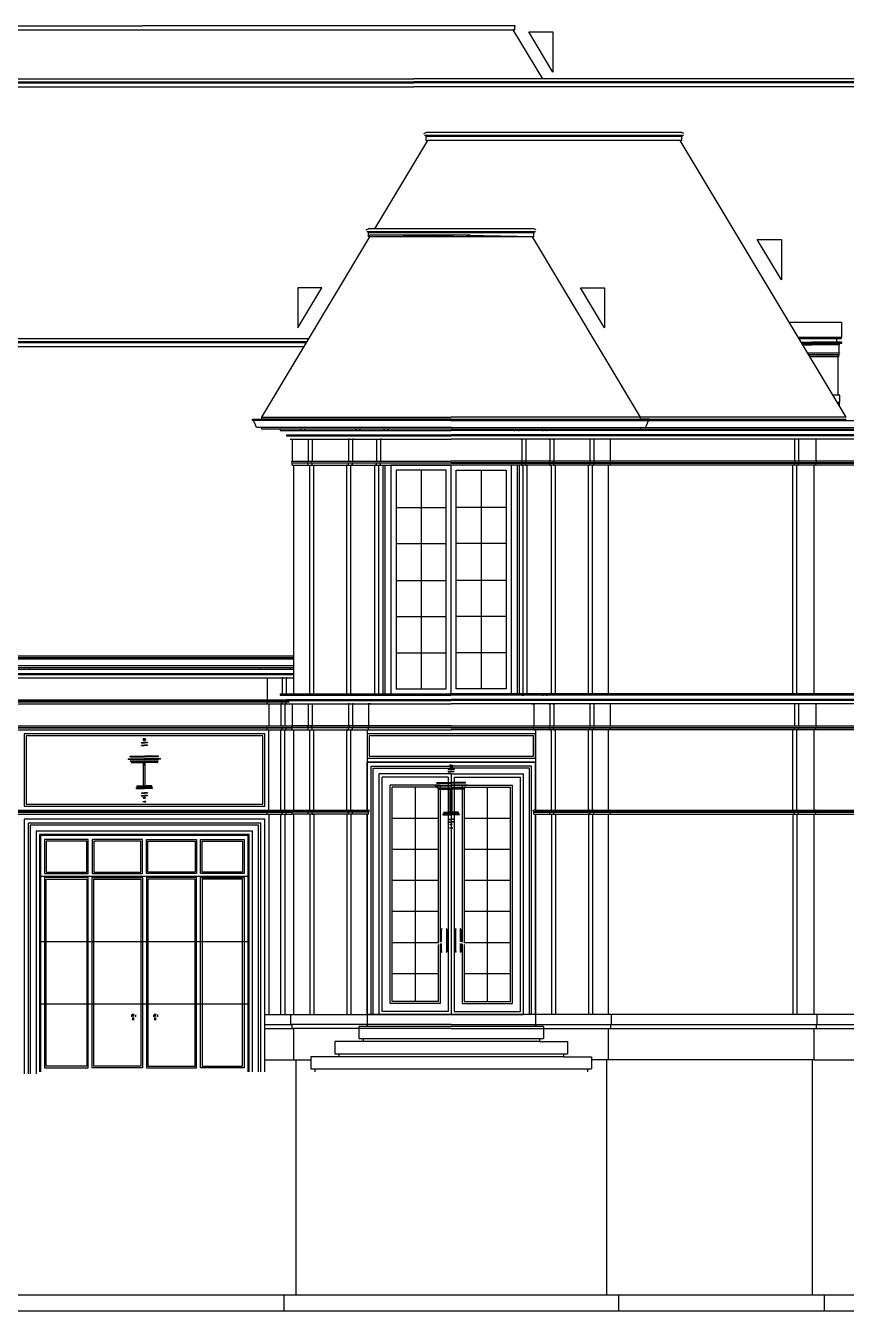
# Model space of a CAD drawing. Header units: metres. Extents: x -563 to 563, y 0 to 641.
# Drawn here: x -184 to 226, y 0 to 641 of the extents above; entities that cross this region are included whole.
import ezdxf

# ---------------------------------------------------------------- set-up
doc = ezdxf.new("R2010")
doc.units = ezdxf.units.M

msp = doc.modelspace()

# ---------------------------------------------------------------- linework, layer by layer
at = {"layer": 'EL-Door'}
for p, q in [((10.62, 261.5), (10.62, 154.5)), ((46.62, 261.5), (46.62, 154.5)), ((-0.86, 246), (22.1, 246)), ((35.14, 246), (58.1, 246)), ((-0.86, 230.5), (22.1, 230.5)), ((35.14, 230.5), (58.1, 230.5)), ((-0.86, 215), (22.1, 215)), ((35.14, 215), (58.1, 215)), ((-0.86, 199.5), (22.1, 199.5)), ((35.14, 199.5), (58.1, 199.5)), ((-0.86, 184), (22.1, 184)), ((35.14, 184), (58.1, 184)), ((-0.86, 168.5), (22.1, 168.5)), ((35.14, 168.5), (58.1, 168.5))]:
    msp.add_line(p, q, dxfattribs=at)
at = {"layer": 'EL-Door', "color": 8}
for p, q in [((-176.65, 217.1), (-72.15, 217.1)), ((-176.65, 184.47), (-72.15, 184.47)), ((-176.65, 153.36), (-72.15, 153.36)), ((-130.89, 147.97), (-130.89, 146.85)), ((-130.12, 147.11), (-130.12, 148.33)), ((-129.62, 147.11), (-129.62, 148.33)), ((-128.87, 147.94), (-128.87, 146.87)), ((-119.93, 147.94), (-119.93, 146.87)), ((-119.19, 147.11), (-119.19, 148.33)), ((-118.69, 147.11), (-118.69, 148.33)), ((-117.91, 147.97), (-117.91, 146.85)), ((-130.12, 145.13), (-130.12, 146.61)), ((-129.62, 145.13), (-129.62, 146.61)), ((-119.19, 145.13), (-119.19, 146.61)), ((-118.69, 145.13), (-118.69, 146.61))]:
    msp.add_line(p, q, dxfattribs=at)
at = {"layer": 'EL-Door', "color": 1}
for points in [[(28.6, 148), (-7.36, 148), (-7.36, 268)], [(28.6, 268), (-7.36, 268)], [(28.6, 268), (28.6, 148), (64.64, 148), (64.64, 268)], [(28.6, 268), (64.64, 268)], [(-70.4, 119.5), (-70.4, 239.5), (-178.4, 239.5), (-178.4, 118.5)]]:
    msp.add_lwpolyline(points, dxfattribs=at)
at = {"layer": 'EL-Door'}
for points in [[(27.1, 266.5), (-5.86, 266.5)], [(27.1, 266.5), (27.1, 149.5), (-5.86, 149.5), (-5.86, 266.5)], [(30.1, 266.5), (30.1, 149.5), (63.14, 149.5), (63.14, 266.5)], [(30.1, 266.5), (63.14, 266.5)], [(23.1, 183.32), (23.1, 153.5), (-1.86, 153.5), (-1.86, 262.5)], [(23.1, 262.5), (-1.86, 262.5)], [(22.1, 261.5), (-0.86, 261.5)], [(22.1, 183), (22.1, 154.5), (-0.86, 154.5), (-0.86, 261.5)], [(22.1, 261.5), (22.1, 183.58)], [(23.1, 262.5), (23.1, 184.08)], [(34.1, 183.32), (34.1, 153.5), (59.14, 153.5), (59.14, 262.5)], [(34.1, 262.5), (34.1, 184.08)], [(34.1, 262.5), (59.14, 262.5)], [(35.1, 183), (35.1, 154.5), (58.14, 154.5), (58.14, 261.5)], [(35.1, 261.5), (35.1, 183.58)], [(35.1, 261.5), (58.14, 261.5)]]:
    msp.add_lwpolyline(points, dxfattribs=at)
at = {"layer": 'EL-Door', "color": 8, "transparency": 33554687}
for points in [[(-72.15, 119.5), (-72.15, 237.75), (-176.65, 237.75), (-176.65, 119.5)], [(-72.65, 119.5), (-72.65, 237.25), (-176.15, 237.25), (-176.15, 119.5)]]:
    msp.add_lwpolyline(points, dxfattribs=at)
for points in [[(-174.15, 218.33), (-152.4, 218.33), (-152.4, 235.25), (-174.15, 235.25)], [(-173.4, 219.08), (-153.15, 219.08), (-153.15, 234.5), (-173.4, 234.5)], [(-150.4, 218.33), (-125.4, 218.33), (-125.4, 235.25), (-150.4, 235.25)], [(-149.65, 219.08), (-126.15, 219.08), (-126.15, 234.5), (-149.65, 234.5)], [(-98.4, 218.33), (-123.4, 218.33), (-123.4, 235.25), (-98.4, 235.25)], [(-99.15, 219.08), (-122.65, 219.08), (-122.65, 234.5), (-99.15, 234.5)], [(-74.65, 218.33), (-96.4, 218.33), (-96.4, 235.25), (-74.65, 235.25)], [(-75.4, 219.08), (-95.65, 219.08), (-95.65, 234.5), (-75.4, 234.5)], [(-174.15, 121.5), (-152.4, 121.5), (-152.4, 216.33), (-174.15, 216.33)], [(-153.15, 122.25), (-173.4, 122.25), (-173.4, 215.58), (-153.15, 215.58)], [(-125.4, 121.5), (-150.4, 121.5), (-150.4, 216.33), (-125.4, 216.33)], [(-126.15, 122.25), (-149.65, 122.25), (-149.65, 215.58), (-126.15, 215.58)], [(-123.4, 121.5), (-98.4, 121.5), (-98.4, 216.33), (-123.4, 216.33)], [(-122.65, 122.25), (-99.15, 122.25), (-99.15, 215.58), (-122.65, 215.58)], [(-74.65, 121.5), (-96.4, 121.5), (-96.4, 216.33), (-74.65, 216.33)], [(-95.65, 122.25), (-75.4, 122.25), (-75.4, 215.58), (-95.65, 215.58)]]:
    msp.add_lwpolyline(points, close=True, dxfattribs=at)
at = {"layer": 'EL-Door', "color": 8, "ltscale": 0.5}
for points in [[(23.6, 184.34), (23.6, 190.5), (24.1, 191)], [(23.85, 184.44), (23.85, 190.5), (24.1, 190.75)], [(26.1, 191), (26.6, 190.5), (26.6, 179.5), (26.1, 179)], [(26.1, 190.75), (26.35, 190.5), (26.35, 179.5), (26.1, 179.25)], [(31.1, 191), (30.6, 190.5), (30.6, 179.5), (31.1, 179)], [(31.1, 190.75), (30.85, 190.5), (30.85, 179.5), (31.1, 179.25)], [(33.6, 184.34), (33.6, 190.5), (33.1, 191)], [(33.35, 184.44), (33.35, 190.5), (33.1, 190.75)], [(24.1, 179), (23.6, 179.5), (23.6, 183.46)], [(24.1, 179.25), (23.85, 179.5), (23.85, 183.5)], [(33.1, 179.25), (33.35, 179.5), (33.35, 183.5)], [(33.1, 179), (33.6, 179.5), (33.6, 183.46)]]:
    msp.add_lwpolyline(points, dxfattribs=at)
at = {"layer": 'EL-Roof', "color": 8}
for p, q in [((-351.11, 641.24), (-125.4, 641.24)), ((60.31, 641.24), (-125.4, 641.24)), ((-316.28, 613.25), (9.93, 613.25)), ((-315.4, 612.75), (9.93, 612.75)), ((273.43, 613.25), (9.93, 613.25)), ((273.43, 612.75), (9.93, 612.75)), ((144.48, 586.5), (15.31, 586.5)), ((143.63, 586), (16.15, 586)), ((70.69, 538.5), (-13.49, 538.5)), ((69.85, 538), (-12.65, 538)), ((-391.54, 483.65), (-43.31, 483.65)), ((-390.66, 483.15), (-43.61, 483.15)), ((28.9, 444.25), (-69.9, 444.25)), ((28.6, 445), (-65.9, 445)), ((28.3, 444.25), (127.1, 444.25)), ((28.6, 445), (225.68, 445)), ((28.6, 445), (123.1, 445)), ((111.75, 444.25), (229.69, 444.25)), ((28.6, 440.87), (-65.9, 440.87)), ((28.6, 440.87), (123.1, 440.87)), ((28.6, 440.87), (123.1, 440.87)), ((113.78, 440.87), (265.45, 440.87)), ((125.6, 440.87), (225.68, 440.87)), ((-49.9, 325.25), (-504.4, 325.25)), ((-49.9, 326), (-500.4, 326)), ((-49.9, 321.87), (-500.4, 321.87))]:
    msp.add_line(p, q, dxfattribs=at)
at = {"layer": 'EL-Roof', "color": 1}
for p, q in [((60.31, 641.24), (60.68, 641.24)), ((60.31, 639.24), (60.31, 641.24)), ((-350.36, 639.24), (59.56, 639.24)), ((-315.4, 614.75), (9.93, 614.75)), ((-314.65, 610.75), (9.93, 610.75)), ((272.43, 614.75), (9.93, 614.75)), ((273.43, 610.75), (9.93, 610.75)), ((-389.91, 481.15), (-44.81, 481.15))]:
    msp.add_line(p, q, dxfattribs=at)
at = {"layer": 'EL-Roof'}
for p, q in [((143.63, 588), (16.15, 588)), ((143.63, 584), (16.9, 584)), ((143.63, 584), (142.88, 584)), ((144.73, 587.45), (143.63, 588)), ((143.63, 586), (144.01, 586)), ((143.63, 584), (143.63, 586)), ((-13.75, 539.45), (-12.65, 540)), ((69.85, 540), (-12.65, 540)), ((70.95, 539.45), (69.85, 540)), ((-12.65, 538), (-13.03, 538)), ((-12.65, 536), (-12.65, 538)), ((-12.65, 536), (-11.9, 536)), ((69.85, 536), (-11.9, 536)), ((69.85, 536), (69.1, 536)), ((69.85, 538), (70.23, 538)), ((69.85, 536), (69.85, 538)), ((-390.66, 485.15), (-42.41, 485.15)), ((225.68, 446), (123.1, 446))]:
    msp.add_line(p, q, dxfattribs=at)
at = {"layer": 'EL-Roof', "color": 1}
for points in [[(74.25, 614.75), (59.56, 639.24)], [(216.43, 440), (265.45, 440)]]:
    msp.add_lwpolyline(points, dxfattribs=at)
at = {"layer": 'EL-Roof'}
for points in [[(-9.5, 540), (16.9, 584)], [(225.68, 446), (142.88, 584)], [(-65.9, 446), (-11.9, 536)], [(-11.9, 536), (38.1, 537)], [(-11.9, 536), (-11.9, 537), (38.1, 537)], [(69.85, 536), (19.85, 537)], [(123.1, 446), (69.1, 536)], [(-65.9, 440), (-65.9, 440.87), (-68.4, 440.87), (-69, 442.2), (-69.9, 444.25), (-70.4, 444.25), (-70.4, 445), (-65.9, 445), (-65.9, 446)], [(-65.9, 446), (28.6, 446)], [(123.1, 446), (28.6, 446)], [(123.1, 440), (123.1, 440.87), (125.6, 440.87), (126.2, 442.2), (127.1, 444.25), (127.6, 444.25), (127.6, 445), (123.1, 445), (123.1, 446)], [(28.6, 440), (-65.9, 440)], [(28.6, 440), (123.1, 440)], [(114.3, 440), (225.68, 440)], [(-500.4, 327), (-49.9, 327)], [(-49.9, 321), (-500.4, 321)]]:
    msp.add_lwpolyline(points, dxfattribs=at)
at = {"layer": 'EL-Stair'}
for points in [[(74.64, 142), (-17.36, 142), (-17.36, 136), (74.64, 136)], [(74.64, 142), (74.64, 136)], [(-15.36, 136), (-15.36, 134.5), (-29.36, 134.5), (-29.36, 128.5), (86.64, 128.5)], [(72.64, 136), (72.64, 134.5), (86.64, 134.5), (86.64, 128.5)], [(-27.36, 128.5), (-27.36, 127), (-41.36, 127), (-41.36, 121), (98.64, 121)], [(84.64, 128.5), (84.64, 127), (98.64, 127), (98.64, 121)], [(-39.36, 121), (-39.36, 119.5)], [(96.64, 121), (96.64, 119.5)]]:
    msp.add_lwpolyline(points, dxfattribs=at)
at = {"layer": 'EL-Trim', "color": 8}
for p, q in [((-55.65, 439.25), (28.6, 439.25)), ((-53.53, 437.13), (28.6, 437.13)), ((-53.53, 436.63), (28.6, 436.63)), ((112.85, 439.25), (28.6, 439.25)), ((110.73, 437.13), (28.6, 437.13)), ((110.73, 436.63), (28.6, 436.63)), ((265.45, 436.63), (110.66, 436.63)), ((265.45, 437.13), (110.72, 437.13)), ((265.45, 439.25), (112.85, 439.25)), ((201.68, 437.13), (201.68, 436.63)), ((203.68, 439.25), (203.18, 439.25)), ((203.68, 440), (203.68, 439.25)), ((203.68, 437.13), (203.68, 436.63)), ((205.68, 439.25), (205.18, 439.25)), ((205.68, 440), (205.68, 439.25)), ((-50.65, 435), (28.6, 435)), ((107.85, 435), (28.6, 435)), ((265.45, 435), (107.85, 435)), ((199.81, 435), (199.81, 424)), ((201.81, 435), (201.81, 424)), ((-51.2, 423.73), (-50.65, 424)), ((-51.09, 423.25), (28.6, 423.25)), ((-50.65, 424), (28.6, 424)), ((107.85, 424), (28.6, 424)), ((108.29, 423.25), (28.6, 423.25)), ((108.4, 423.73), (107.85, 424)), ((265.44, 424), (107.85, 424)), ((265.44, 423.25), (108.27, 423.25)), ((200.35, 423.73), (199.81, 424)), ((202.35, 423.73), (201.81, 424)), ((210.98, 423.73), (210.43, 424)), ((28.6, 423), (-50.84, 423)), ((28.6, 423), (108.04, 423)), ((107.85, 423), (265.44, 423)), ((199.06, 308), (199.06, 422)), ((199.81, 422), (199.81, 423)), ((201.06, 308), (201.06, 422)), ((201.81, 422), (201.81, 423)), ((203.68, 308), (203.68, 307.25)), ((205.68, 308), (205.68, 307.25)), ((-56.65, 307.25), (28.6, 307.25)), ((-53.52, 305.13), (28.6, 305.13)), ((-53.49, 304.63), (28.6, 304.63)), ((424.18, 307.25), (28.6, 307.25)), ((421.07, 305.13), (28.6, 305.13)), ((421.06, 304.63), (28.6, 304.63)), ((199.81, 303), (199.81, 292)), ((200.31, 303), (199.81, 303)), ((201.68, 305.13), (201.68, 304.63)), ((201.81, 303), (201.81, 292)), ((202.31, 303), (201.81, 303)), ((203.68, 305.13), (203.68, 304.63)), ((28.6, 291.25), (-51.09, 291.25)), ((28.6, 291), (-50.84, 291)), ((28.6, 292), (-50.65, 292)), ((28.6, 292), (418.18, 292)), ((28.6, 291.25), (418.63, 291.25)), ((28.6, 291), (418.37, 291)), ((199.05, 250), (199.05, 290)), ((200.35, 291.73), (199.81, 292)), ((199.81, 290), (199.81, 291)), ((201.05, 250), (201.05, 290)), ((202.35, 291.73), (201.81, 292)), ((201.81, 290), (201.81, 291)), ((-12.16, 249.25), (-51.07, 249.25)), ((-12.42, 249), (-50.65, 249)), ((69.44, 249.25), (108.27, 249.25)), ((69.7, 249), (107.85, 249)), ((107.85, 249), (418.37, 249, 0.75)), ((108.27, 249.25), (418.64, 249.25)), ((199.8, 248), (199.05, 248)), ((199.8, 248), (199.8, 249)), ((200.35, 249.73), (199.81, 250)), ((199.81, 249), (200, 249)), ((201.05, 248), (201.05, 148)), ((202.35, 249.73), (201.81, 250)), ((201.81, 249), (202, 249)), ((201.81, 248), (201.81, 249)), ((-64.4, 143), (-50.94, 143)), ((28.6, 143), (-51.4, 143)), ((28.6, 143), (418.93, 143))]:
    msp.add_line(p, q, dxfattribs=at)
for points in [[(199.06, 250), (199.06, 250)], [(199.06, 248), (199.06, 148)]]:
    msp.add_lwpolyline(points, dxfattribs=at)
at = {"layer": 'EL-Window'}
for p, q in [((13.61, 419.5), (13.61, 310.5)), ((43.61, 419.5), (43.61, 310.5)), ((1.1, 401), (26.12, 401)), ((56.1, 401), (31.13, 401)), ((1.1, 383), (26.12, 383)), ((56.1, 383), (31.13, 383)), ((1.1, 364.5), (26.12, 364.5)), ((56.1, 364.5), (31.13, 364.5)), ((1.1, 346.5), (26.12, 346.5)), ((56.1, 346.5), (31.13, 346.5)), ((1.1, 328.5), (26.12, 328.5)), ((56.1, 328.5), (31.13, 328.5))]:
    msp.add_line(p, q, dxfattribs=at)
at = {"layer": 'EL-Window', "color": 1}
for points in [[(-1.4, 422), (-1.4, 308), (28.62, 308), (28.62, 422)], [(58.6, 422), (-1.4, 422)], [(58.6, 422), (58.6, 308), (28.63, 308)]]:
    msp.add_lwpolyline(points, dxfattribs=at)
at = {"layer": 'EL-Window', "color": 8}
for points in [[(1.1, 419.5), (1.1, 310.5), (26.12, 310.5), (26.12, 419.5)], [(56.1, 419.5), (56.1, 310.5), (31.13, 310.5), (31.13, 419.5)]]:
    msp.add_lwpolyline(points, close=True, dxfattribs=at)
at = {"layer": 'FP-Footing'}
for p, q in [((-48.9, 119.5), (-48.9, 8)), ((106.1, 119.5), (106.1, 8)), ((208.68, 119.5), (208.68, 8)), ((563.4, 8, -24.5), (-563.4, 8, -2.31)), ((-54.9, 8), (-54.9, 0)), ((112.1, 8), (112.1, 0)), ((214.68, 8), (214.68, 0)), ((563.4, 0, -24.5), (-563.4, 0, -2.31))]:
    msp.add_line(p, q, dxfattribs=at)
at = {"layer": 'FP-Hatch'}
for p, q in [((-125.97, 283.7), (-125.9, 283.7)), ((-125.9, 283.7), (-124.4, 283.7)), ((-125.9, 283.51), (-124.4, 283.51)), ((-125.9, 282.2), (-124.4, 282.2)), ((-125.71, 282.38), (-124.4, 282.38)), ((-125, 285.4), (-125.06, 285.4)), ((-125, 285.4), (-124.4, 285.4)), ((-124.4, 285.59), (-124.98, 285.59)), ((-124.96, 284.65), (-124.4, 284.65)), ((-124.87, 284.84), (-124.4, 284.84)), ((-124.4, 285.59), (-123.82, 285.59)), ((-123.8, 285.4), (-124.4, 285.4)), ((-123.93, 284.84), (-124.4, 284.84)), ((-123.84, 284.65), (-124.4, 284.65)), ((-122.9, 283.7), (-124.4, 283.7)), ((-122.9, 283.51), (-124.4, 283.51)), ((-123.09, 282.38), (-124.4, 282.38)), ((-122.9, 282.2), (-124.4, 282.2)), ((-123.8, 285.4), (-123.74, 285.4)), ((-122.83, 283.7), (-122.9, 283.7)), ((-131.53, 276.57), (-131.53, 276.95)), ((-131.53, 276.95), (-124.4, 276.95)), ((-131.53, 276.57), (-124.4, 276.57)), ((-117.28, 276.95), (-124.4, 276.95)), ((-117.28, 276.57), (-124.4, 276.57)), ((-117.28, 276.57), (-117.28, 276.95)), ((-132.53, 275.62), (-132.46, 275.62)), ((-132.46, 275.45), (-132.46, 275.62)), ((-132.46, 275.62), (-124.4, 275.62)), ((-132.46, 275.45), (-131.71, 275.45)), ((-131.71, 275.45), (-124.4, 275.45)), ((-131.53, 275.26), (-124.4, 275.26)), ((-131.53, 274.32), (-131.38, 274.32)), ((-131.38, 274.32), (-124.4, 274.32)), ((-131.04, 274.13), (-131.19, 274.13)), ((-131.04, 274.13), (-124.4, 274.13)), ((-130.96, 273.76), (-131.03, 273.76)), ((-130.96, 273.76), (-124.59, 273.76)), ((-130.77, 273.68), (-124.85, 273.68)), ((-124.85, 262.04), (-124.85, 273.76)), ((-124.78, 262.04), (-124.78, 273.76)), ((-116.34, 275.62), (-124.4, 275.62)), ((-117.09, 275.45), (-124.4, 275.45)), ((-117.28, 275.26), (-124.4, 275.26)), ((-117.43, 274.32), (-124.4, 274.32)), ((-117.76, 274.13), (-124.4, 274.13)), ((-117.85, 273.76), (-124.21, 273.76)), ((-124.03, 262.04), (-124.03, 273.76)), ((-123.95, 262.04), (-123.95, 273.76)), ((-118.04, 273.68), (-123.95, 273.68)), ((-117.85, 273.76), (-117.77, 273.76)), ((-117.76, 274.13), (-117.61, 274.13)), ((-117.28, 274.32), (-117.43, 274.32)), ((-116.34, 275.45), (-117.09, 275.45)), ((-116.34, 275.45), (-116.34, 275.62)), ((-116.27, 275.62), (-116.34, 275.62)), ((27.05, 270.51), (27.11, 270.51)), ((27.11, 270.51), (28.61, 270.51)), ((27.11, 270.32), (28.61, 270.32)), ((28.01, 272.21), (27.96, 272.21)), ((28.01, 272.21), (28.61, 272.21)), ((28.61, 272.4), (28.03, 272.4)), ((28.05, 271.46), (28.61, 271.46)), ((28.14, 271.65), (28.61, 271.65)), ((28.61, 272.4), (29.19, 272.4)), ((29.21, 272.21), (28.61, 272.21)), ((29.08, 271.65), (28.61, 271.65)), ((29.17, 271.46), (28.61, 271.46)), ((30.11, 270.51), (28.61, 270.51)), ((30.11, 270.32), (28.61, 270.32)), ((29.21, 272.21), (29.27, 272.21)), ((30.18, 270.51), (30.11, 270.51)), ((21.49, 263.39), (21.49, 263.76)), ((21.49, 263.76), (28.61, 263.76)), ((21.49, 263.39), (28.61, 263.39)), ((27.11, 269.01), (28.61, 269.01)), ((27.3, 269.2), (28.61, 269.2)), ((29.92, 269.2), (28.61, 269.2)), ((30.11, 269.01), (28.61, 269.01)), ((35.74, 263.76), (28.61, 263.76)), ((35.74, 263.39), (28.61, 263.39)), ((35.74, 263.39), (35.74, 263.76)), ((-128.61, 260.94), (-128.54, 260.94)), ((-128.54, 260.86), (-128.54, 260.94)), ((-128.54, 260.94), (-124.4, 260.94)), ((-128.54, 260.86), (-128.36, 260.86)), ((-128.36, 260.86), (-124.4, 260.86)), ((-128.26, 260.76), (-127.52, 260.76)), ((-128.1, 262.04), (-128.17, 262)), ((-128.15, 261.47), (-128.15, 261.66)), ((-128.15, 261.66), (-124.4, 261.66)), ((-128.15, 261.47), (-124.4, 261.47)), ((-128.1, 262.04), (-124.4, 262.04)), ((-127.93, 262.11), (-124.85, 262.11)), ((-127.52, 260.76), (-124.4, 260.76)), ((-125.97, 257.15), (-125.9, 257.15)), ((-125.9, 258.65), (-124.4, 258.65)), ((-125.9, 257.34), (-124.4, 257.34)), ((-125.9, 257.15), (-124.4, 257.15)), ((-125.71, 258.47), (-124.4, 258.47)), ((-120.7, 262.04), (-124.4, 262.04)), ((-120.65, 261.66), (-124.4, 261.66)), ((-120.65, 261.47), (-124.4, 261.47)), ((-120.26, 260.94), (-124.4, 260.94)), ((-120.45, 260.86), (-124.4, 260.86)), ((-121.28, 260.76), (-124.4, 260.76)), ((-122.9, 258.65), (-124.4, 258.65)), ((-123.09, 258.47), (-124.4, 258.47)), ((-122.9, 257.34), (-124.4, 257.34)), ((-122.9, 257.15), (-124.4, 257.15)), ((-120.87, 262.11), (-123.95, 262.11)), ((-122.83, 257.15), (-122.9, 257.15)), ((-120.54, 260.76), (-121.28, 260.76)), ((-120.7, 262.04), (-120.63, 262)), ((-120.65, 261.47), (-120.65, 261.66)), ((-120.26, 260.86), (-120.45, 260.86)), ((-120.26, 260.86), (-120.26, 260.94)), ((-120.19, 260.94), (-120.26, 260.94)), ((20.48, 262.44), (20.55, 262.44)), ((20.55, 262.26), (20.55, 262.44)), ((20.55, 262.44), (28.61, 262.44)), ((20.55, 262.26), (21.3, 262.26)), ((21.3, 262.26), (28.61, 262.26)), ((21.49, 262.07), (28.61, 262.07)), ((21.49, 261.14), (21.64, 261.14)), ((21.64, 261.14), (28.61, 261.14)), ((21.98, 260.95), (21.82, 260.95)), ((21.98, 260.95), (28.61, 260.95)), ((22.06, 260.57), (21.98, 260.57)), ((22.06, 260.57), (28.42, 260.57)), ((22.25, 260.5), (28.16, 260.5)), ((28.16, 248.85), (28.16, 260.57)), ((28.24, 248.85), (28.24, 260.57)), ((36.67, 262.44), (28.61, 262.44)), ((35.92, 262.26), (28.61, 262.26)), ((35.74, 262.07), (28.61, 262.07)), ((35.59, 261.14), (28.61, 261.14)), ((35.25, 260.95), (28.61, 260.95)), ((35.17, 260.57), (28.8, 260.57)), ((28.99, 248.85), (28.99, 260.57)), ((29.06, 248.85), (29.06, 260.57)), ((34.98, 260.5), (29.06, 260.5)), ((35.17, 260.57), (35.24, 260.57)), ((35.25, 260.95), (35.4, 260.95)), ((35.74, 261.14), (35.59, 261.14)), ((36.67, 262.26), (35.92, 262.26)), ((36.67, 262.26), (36.67, 262.44)), ((36.74, 262.44), (36.67, 262.44)), ((-125, 254.33), (-125.06, 254.33)), ((-125, 254.33), (-124.4, 254.33)), ((-124.4, 254.14), (-124.98, 254.14)), ((-124.96, 256.2), (-124.4, 256.2)), ((-124.87, 256.01), (-124.4, 256.01)), ((-123.84, 256.2), (-124.4, 256.2)), ((-123.93, 256.01), (-124.4, 256.01)), ((-123.8, 254.33), (-124.4, 254.33)), ((-124.4, 254.14), (-123.82, 254.14)), ((-123.8, 254.33), (-123.74, 254.33)), ((24.4, 247.76), (24.47, 247.76)), ((24.47, 247.67), (24.47, 247.76)), ((24.47, 247.76), (28.61, 247.76)), ((24.47, 247.67), (24.66, 247.67)), ((24.66, 247.67), (28.61, 247.67)), ((24.75, 247.58), (25.5, 247.58)), ((24.91, 248.85), (24.84, 248.82)), ((24.86, 248.29), (24.86, 248.48)), ((24.86, 248.48), (28.61, 248.48)), ((24.86, 248.29), (28.61, 248.29)), ((24.91, 248.85), (28.61, 248.85)), ((25.08, 248.93), (28.16, 248.93)), ((25.5, 247.58), (28.61, 247.58)), ((27.05, 243.97), (27.11, 243.97)), ((27.11, 245.47), (28.61, 245.47)), ((27.11, 244.16), (28.61, 244.16)), ((27.11, 243.97), (28.61, 243.97)), ((27.3, 245.28), (28.61, 245.28)), ((32.31, 248.85), (28.61, 248.85)), ((32.36, 248.48), (28.61, 248.48)), ((32.36, 248.29), (28.61, 248.29)), ((32.75, 247.76), (28.61, 247.76)), ((32.57, 247.67), (28.61, 247.67)), ((31.73, 247.58), (28.61, 247.58)), ((30.11, 245.47), (28.61, 245.47)), ((29.92, 245.28), (28.61, 245.28)), ((30.11, 244.16), (28.61, 244.16)), ((30.11, 243.97), (28.61, 243.97)), ((32.14, 248.93), (29.06, 248.93)), ((30.18, 243.97), (30.11, 243.97)), ((32.47, 247.58), (31.73, 247.58)), ((32.31, 248.85), (32.38, 248.82)), ((32.36, 248.29), (32.36, 248.48)), ((32.75, 247.67), (32.57, 247.67)), ((32.75, 247.67), (32.75, 247.76)), ((32.82, 247.76), (32.75, 247.76)), ((28.01, 241.14), (27.96, 241.14)), ((28.01, 241.14), (28.61, 241.14)), ((28.61, 240.95), (28.03, 240.95)), ((28.05, 243.02), (28.61, 243.02)), ((28.14, 242.83), (28.61, 242.83)), ((29.17, 243.02), (28.61, 243.02)), ((29.08, 242.83), (28.61, 242.83)), ((29.21, 241.14), (28.61, 241.14)), ((28.61, 240.95), (29.19, 240.95)), ((29.21, 241.14), (29.27, 241.14))]:
    msp.add_line(p, q, dxfattribs=at)
for points in [[(-125.9, 283.7), (-125.9, 283.51)], [(-125.9, 282.2), (-125.9, 282.38), (-125.71, 282.38)], [(-124.98, 285.59), (-125.06, 285.59), (-125.15, 285.49), (-125.15, 285.49), (-125.06, 285.4)], [(-124.87, 284.84), (-124.96, 284.74), (-124.96, 284.65)], [(-123.93, 284.84), (-123.84, 284.74), (-123.84, 284.65)], [(-123.82, 285.59), (-123.74, 285.59), (-123.65, 285.49), (-123.65, 285.49), (-123.74, 285.4)], [(-122.9, 282.2), (-122.9, 282.38), (-123.09, 282.38)], [(-122.9, 283.7), (-122.9, 283.51)], [(-124.59, 272.26), (-124.59, 274.13), (-124.21, 274.13), (-124.21, 272.26)], [(27.11, 270.51), (27.11, 270.32)], [(28.03, 272.4), (27.96, 272.4), (27.86, 272.31), (27.86, 272.31), (27.96, 272.21)], [(28.14, 271.65), (28.05, 271.56), (28.05, 271.46)], [(29.08, 271.65), (29.17, 271.56), (29.17, 271.46)], [(29.19, 272.4), (29.27, 272.4), (29.36, 272.31), (29.36, 272.31), (29.27, 272.21)], [(30.11, 270.51), (30.11, 270.32)], [(27.11, 269.01), (27.11, 269.2), (27.3, 269.2)], [(30.11, 269.01), (30.11, 269.2), (29.92, 269.2)], [(-125.9, 258.65), (-125.9, 258.47), (-125.71, 258.47)], [(-125.9, 257.15), (-125.9, 257.34)], [(-122.9, 258.65), (-122.9, 258.47), (-123.09, 258.47)], [(-122.9, 257.15), (-122.9, 257.34)], [(28.8, 259.07), (28.8, 260.95), (28.42, 260.95), (28.42, 259.07)], [(-124.98, 254.14), (-125.06, 254.14), (-125.15, 254.23), (-125.15, 254.23), (-125.06, 254.33)], [(-124.87, 256.01), (-124.96, 256.11), (-124.96, 256.2)], [(-123.93, 256.01), (-123.84, 256.11), (-123.84, 256.2)], [(-123.82, 254.14), (-123.74, 254.14), (-123.65, 254.23), (-123.65, 254.23), (-123.74, 254.33)], [(27.11, 245.47), (27.11, 245.28), (27.3, 245.28)], [(27.11, 243.97), (27.11, 244.16)], [(30.11, 245.47), (30.11, 245.28), (29.92, 245.28)], [(30.11, 243.97), (30.11, 244.16)], [(28.03, 240.95), (27.96, 240.95), (27.86, 241.05), (27.86, 241.05), (27.96, 241.14)], [(28.14, 242.83), (28.05, 242.92), (28.05, 243.02)], [(29.08, 242.83), (29.17, 242.92), (29.17, 243.02)], [(29.19, 240.95), (29.27, 240.95), (29.36, 241.05), (29.36, 241.05), (29.27, 241.14)]]:
    msp.add_lwpolyline(points, dxfattribs=at)
at = {"layer": 'FP-Note'}
for points in [[(67.32, 638.11), (79.32, 638.11), (79.32, 618.11), (67.32, 638.11)], [(181.3, 534.52), (193.3, 534.52), (193.3, 514.52), (181.3, 534.52)], [(-35.92, 510.52), (-47.92, 510.52), (-47.92, 490.52), (-35.92, 510.52)], [(93.12, 510.52), (105.12, 510.52), (105.12, 490.52), (93.12, 510.52)]]:
    msp.add_lwpolyline(points, dxfattribs=at)
at = {"layer": 'FP-Proposed Wall', "color": 1}
for p, q in [((60.31, 639.24), (59.56, 639.24)), ((223.36, 483.31), (220.92, 483.31)), ((221.92, 482), (221.92, 478)), ((222.42, 482), (221.92, 482)), ((223.36, 483.31), (223.36, 482.81)), ((221.92, 476), (221.54, 476)), ((222.47, 477.73), (221.92, 478)), ((221.92, 477), (222.11, 477)), ((221.92, 476), (221.92, 477)), ((222.54, 457), (219.04, 457)), ((222.08, 453.5), (222.08, 452)), ((-50.65, 422), (28.6, 422)), ((265.44, 422), (28.6, 422)), ((107.85, 422), (28.6, 422)), ((-485.15, 316), (-49.9, 316)), ((424.18, 308), (216.43, 308)), ((-484.4, 303), (-50.65, 303)), ((-50.65, 303), (28.6, 303)), ((419.18, 303), (28.6, 303)), ((-484.4, 290), (-50.65, 290)), ((-50.65, 290), (28.6, 290)), ((418.18, 290), (28.6, 290)), ((70.64, 148), (-13.36, 148)), ((-64.4, 141), (-49.9, 141)), ((28.6, 141), (-50.94, 141)), ((28.6, 141), (210.72, 141)), ((72.64, 134.5), (-15.36, 134.5)), ((-64.4, 125.5), (-48.9, 125.5)), ((-49.9, 125.5), (-41.36, 125.5)), ((84.64, 127), (-27.36, 127)), ((209.68, 125.5), (98.64, 125.5))]:
    msp.add_line(p, q, dxfattribs=at)
at = {"layer": 'FP-Proposed Wall'}
for p, q in [((15.05, 587.45), (16.15, 588)), ((16.15, 586), (15.77, 586)), ((16.15, 584), (16.15, 586)), ((16.15, 584), (16.9, 584)), ((-56.65, 440), (-56.65, 439.25)), ((-56.65, 439.25), (-55.65, 439.25)), ((-53.53, 437.13), (-53.53, 436.63)), ((110.72, 437.13), (110.72, 436.63)), ((113.85, 439.25), (112.85, 439.25)), ((113.85, 440), (113.85, 439.25)), ((213.31, 437.13), (213.31, 436.63)), ((216.43, 439.25), (215.43, 439.25)), ((216.43, 440), (216.43, 439.25)), ((-51.65, 435), (-50.65, 435)), ((-50.65, 435), (-50.65, 424)), ((107.85, 435), (107.85, 424)), ((108.85, 435), (107.85, 435)), ((210.43, 435), (210.43, 424)), ((211.43, 435), (210.43, 435)), ((-51.2, 423.73), (-50.65, 424)), ((108.4, 423.73), (107.85, 424)), ((210.98, 423.73), (210.43, 424)), ((-50.65, 422), (-50.65, 423)), ((-49.9, 308), (-49.9, 422)), ((107.1, 308), (107.1, 422)), ((107.85, 422), (107.85, 423)), ((209.68, 308), (209.68, 422)), ((210.43, 422), (210.43, 423)), ((-56.65, 308), (-56.65, 307.25)), ((-56.65, 308), (28.6, 308)), ((-6.61, 308), (-6.61, 307.25)), ((216.43, 308), (28.6, 308)), ((63.89, 308), (63.89, 307.25)), ((113.85, 308), (113.85, 307.25)), ((216.43, 308), (216.43, 307.25)), ((-53.52, 305.13), (-53.52, 304.63)), ((-51.65, 303), (-50.65, 303)), ((-50.65, 303), (-50.65, 292)), ((-12.61, 303), (-12.61, 292)), ((-11.61, 303), (-12.61, 303)), ((-9.73, 305.13), (-9.73, 304.63)), ((-6.61, 307.25), (-7.61, 307.25)), ((63.89, 307.25), (64.89, 307.25)), ((67.02, 305.13), (67.02, 304.63)), ((68.89, 303), (69.89, 303)), ((69.89, 303), (69.89, 292)), ((107.85, 303), (107.85, 292)), ((108.85, 303), (107.85, 303)), ((110.72, 305.13), (110.72, 304.63)), ((210.43, 303), (210.43, 292)), ((211.43, 303), (210.43, 303)), ((213.31, 305.13), (213.31, 304.63)), ((-51.2, 291.73), (-50.65, 292)), ((-50.65, 290), (-50.65, 291)), ((-49.9, 250), (-49.9, 290)), ((-12.06, 291.73), (-12.61, 292)), ((-12.61, 291), (-12.42, 291)), ((-12.61, 290), (-12.61, 291)), ((69.34, 291.73), (69.89, 292)), ((69.89, 291), (69.7, 291)), ((69.89, 290), (69.89, 291)), ((69.89, 290), (70.64, 290)), ((107.1, 250), (107.1, 290)), ((108.4, 291.73), (107.85, 292)), ((107.85, 290), (107.85, 291)), ((209.68, 250), (209.68, 290)), ((210.98, 291.73), (210.43, 292)), ((210.43, 290), (210.43, 291)), ((28.64, 273.97), (-13.36, 273.97)), ((28.64, 273.97), (69.89, 273.97)), ((-51.2, 249.73), (-50.65, 250)), ((-50.65, 249), (-50.84, 249)), ((-50.65, 248), (-50.65, 249)), ((-49.9, 148), (-49.9, 248)), ((-13.36, 250), (-12.61, 250)), ((-12.61, 248), (-13.36, 248)), ((-12.06, 249.73), (-12.61, 250)), ((-12.61, 249), (-12.42, 249)), ((-12.61, 248), (-12.61, 249)), ((69.34, 249.73), (69.89, 250)), ((69.89, 249), (69.7, 249)), ((70.64, 250), (69.89, 250)), ((69.89, 248), (69.89, 249)), ((69.89, 248), (70.64, 248)), ((107.1, 148), (107.1, 248)), ((108.4, 249.73), (107.85, 250)), ((107.85, 249), (108.04, 249)), ((107.85, 248), (107.85, 249)), ((209.68, 148), (209.68, 248)), ((210.98, 249.73), (210.43, 250)), ((210.43, 249), (210.62, 249)), ((210.43, 248), (210.43, 249)), ((-64.4, 148), (-51.4, 148)), ((-50.94, 143), (-50.94, 141)), ((108.14, 143), (108.14, 141)), ((210.72, 143), (210.72, 141)), ((-49.9, 125.5), (-49.9, 141)), ((107.1, 125.5), (107.1, 141)), ((209.68, 125.5), (209.68, 141))]:
    msp.add_line(p, q, dxfattribs=at)
at = {"layer": 'FP-Proposed Wall', "color": 8}
for p, q in [((203.6, 482.81), (208.54, 482.81)), ((223.36, 482.81), (208.54, 482.81)), ((206.48, 478), (221.92, 478)), ((206.93, 477.25), (222.36, 477.25)), ((207.08, 477), (221.92, 477)), ((-44.53, 440), (-44.53, 439.25)), ((-44.53, 439.25), (-44.03, 439.25)), ((-42.53, 437.13), (-42.53, 436.63)), ((-20.73, 437.13), (-20.73, 436.63)), ((-18.73, 439.25), (-19.23, 439.25)), ((-18.73, 440), (-18.73, 439.25)), ((-6.78, 437.13), (-6.78, 436.63)), ((-4.77, 439.25), (-5.27, 439.25)), ((-4.77, 440), (-4.77, 439.25)), ((61.97, 440), (61.97, 439.25)), ((61.97, 439.25), (62.47, 439.25)), ((63.97, 437.13), (63.97, 436.63)), ((76.01, 440), (76.01, 439.25)), ((76.01, 439.25), (76.51, 439.25)), ((78.02, 437.13), (78.02, 436.63)), ((99.72, 437.13), (99.72, 436.63)), ((101.73, 439.25), (101.23, 439.25)), ((101.73, 440), (101.73, 439.25)), ((-41.15, 435), (-40.65, 435)), ((-40.65, 435), (-40.65, 424)), ((-22.61, 435), (-22.61, 424)), ((-22.11, 435), (-22.61, 435)), ((-8.65, 435), (-8.65, 424)), ((65.85, 435), (65.85, 424)), ((79.39, 435), (79.89, 435)), ((79.89, 435), (79.89, 424)), ((97.85, 435), (97.85, 424)), ((98.35, 435), (97.85, 435)), ((-41.2, 423.73), (-40.65, 424)), ((-22.06, 423.73), (-22.61, 424)), ((-8.1, 423.73), (-8.65, 424)), ((65.3, 423.73), (65.85, 424)), ((79.34, 423.73), (79.89, 424)), ((98.4, 423.73), (97.85, 424)), ((-40.65, 423), (-40.84, 423)), ((-40.65, 422), (-40.65, 423)), ((-40.65, 422), (-39.9, 422)), ((-39.9, 308), (-39.9, 422)), ((-22.61, 422), (-23.36, 422)), ((-23.36, 308), (-23.36, 422)), ((-22.61, 423), (-22.42, 423)), ((-22.61, 422), (-22.61, 423)), ((-8.65, 422), (-9.4, 422)), ((-9.4, 308), (-9.4, 422)), ((-8.65, 423), (-8.46, 423)), ((-8.65, 422), (-8.65, 423)), ((65.85, 423), (65.66, 423)), ((65.85, 422), (65.85, 423)), ((65.85, 422), (66.6, 422)), ((66.6, 308), (66.6, 422)), ((79.89, 423), (79.7, 423)), ((79.89, 422), (79.89, 423)), ((79.89, 422), (80.64, 422)), ((80.64, 308), (80.64, 422)), ((97.85, 422), (97.1, 422)), ((97.1, 308), (97.1, 422)), ((97.85, 423), (98.04, 423)), ((97.85, 422), (97.85, 423)), ((-181.77, 321), (-181.77, 320.25)), ((-67.03, 321), (-67.03, 320.25)), ((-51.77, 321), (-51.77, 320.25)), ((-490.15, 320.25), (-49.9, 320.25)), ((-488.02, 318.13), (-49.9, 318.13)), ((-488.02, 317.63), (-49.9, 317.63)), ((-65.02, 318.13), (-65.02, 317.63)), ((-63.65, 316), (-63.15, 316)), ((-63.15, 316), (-63.15, 305)), ((-55.65, 316), (-55.65, 308)), ((-55.15, 316), (-55.65, 316)), ((-53.77, 318.13), (-53.77, 317.63)), ((-44.53, 308), (-44.53, 307.25)), ((-18.73, 308), (-18.73, 307.25)), ((76.01, 308), (76.01, 307.25)), ((101.73, 308), (101.73, 307.25)), ((-485.59, 304.25), (-52.38, 304.25)), ((-485.15, 305), (-53.53, 305)), ((-485.15, 304), (-52.11, 304)), ((-63.7, 304.73), (-63.15, 305)), ((-63.15, 303), (-63.15, 304)), ((-63.15, 303), (-62.4, 303)), ((-62.4, 303), (-62.4, 292)), ((-56.4, 303), (-56.4, 292)), ((-55.65, 303), (-56.4, 303)), ((-55.1, 304.73), (-55.65, 305)), ((-55.65, 303), (-55.65, 304)), ((-44.53, 307.25), (-44.03, 307.25)), ((-42.52, 305.13), (-42.52, 304.63)), ((-41.15, 303), (-40.65, 303)), ((-40.65, 303), (-40.65, 292)), ((-22.61, 303), (-22.61, 292)), ((-22.11, 303), (-22.61, 303)), ((-20.73, 305.13), (-20.73, 304.63)), ((-18.73, 307.25), (-19.23, 307.25)), ((76.01, 307.25), (76.51, 307.25)), ((78.02, 305.13), (78.02, 304.63)), ((79.39, 303), (79.89, 303)), ((79.89, 303), (79.89, 292)), ((97.85, 303), (97.85, 292)), ((98.35, 303), (97.85, 303)), ((99.72, 305.13), (99.72, 304.63)), ((101.73, 307.25), (101.23, 307.25)), ((-485.59, 291.25), (-51.09, 291.25)), ((-485.34, 291), (-50.65, 291)), ((-485.15, 292), (-50.65, 292)), ((-63.7, 291.73), (-63.15, 292)), ((-63.15, 290), (-63.15, 291)), ((-63.15, 290), (-62.4, 290)), ((-62.4, 250), (-62.4, 290)), ((-55.65, 290), (-56.4, 290)), ((-56.4, 250), (-56.4, 290)), ((-55.1, 291.73), (-55.65, 292)), ((-55.65, 290), (-55.65, 291)), ((-41.2, 291.73), (-40.65, 292)), ((-40.65, 291), (-40.84, 291)), ((-40.65, 290), (-40.65, 291)), ((-40.65, 290), (-39.9, 290)), ((-39.9, 250), (-39.9, 290)), ((-22.61, 290), (-23.36, 290)), ((-23.36, 250), (-23.36, 290)), ((-22.06, 291.73), (-22.61, 292)), ((-22.61, 291), (-22.42, 291)), ((-22.61, 290), (-22.61, 291)), ((79.34, 291.73), (79.89, 292)), ((79.89, 291), (79.7, 291)), ((79.89, 290), (79.89, 291)), ((79.89, 290), (80.64, 290)), ((80.64, 250), (80.64, 290)), ((97.85, 290), (97.1, 290)), ((97.1, 250), (97.1, 290)), ((98.4, 291.73), (97.85, 292)), ((97.85, 291), (98.04, 291)), ((97.85, 290), (97.85, 291)), ((-485.59, 249.25), (-40.47, 249.25)), ((-485.34, 249), (-50.65, 249)), ((-63.7, 249.73), (-63.15, 250)), ((-63.15, 248), (-63.15, 249)), ((-63.15, 248), (-62.4, 248)), ((-56.4, 148), (-56.4, 248)), ((-55.65, 248), (-56.4, 248)), ((-55.1, 249.73), (-55.65, 250)), ((-55.65, 248), (-55.65, 249)), ((-41.2, 249.73), (-40.65, 250)), ((-40.65, 249), (-40.84, 249)), ((-40.65, 248), (-40.65, 249)), ((-40.65, 248), (-39.9, 248)), ((-22.61, 248), (-23.36, 248)), ((-22.06, 249.73), (-22.61, 250)), ((-22.61, 249), (-22.42, 249)), ((-22.61, 248), (-22.61, 249)), ((79.34, 249.73), (79.89, 250)), ((79.89, 249), (79.7, 249)), ((79.89, 248), (79.89, 249)), ((79.89, 248), (80.64, 248)), ((97.85, 248), (97.1, 248)), ((98.4, 249.73), (97.85, 250)), ((97.85, 249), (98.04, 249)), ((97.85, 248), (97.85, 249))]:
    msp.add_line(p, q, dxfattribs=at)
at = {"layer": 'FP-Proposed Wall', "color": 1, "elevation": -0.73}
for points in [[(197.3, 493.31), (223.36, 493.3)], [(223.36, 493.3), (223.36, 485.87)]]:
    msp.add_lwpolyline(points, dxfattribs=at)
at = {"layer": 'FP-Proposed Wall', "color": 1}
for points in [[(202.19, 485.15), (223.36, 485.15)], [(220.92, 483.31), (220.92, 485.15)], [(223.36, 485.15), (223.36, 485.87)], [(221.54, 476), (221.54, 457)], [(222.08, 453.5), (222.54, 453.5), (222.54, 457)], [(418.47, 143), (418.93, 143), (418.93, 148), (211.18, 148)]]:
    msp.add_lwpolyline(points, dxfattribs=at)
at = {"layer": 'FP-Proposed Wall', "color": 8}
for points in [[(-5.4, 422), (-5.4, 308)], [(-4.4, 422), (-4.4, 308)], [(61.6, 422), (61.6, 308)], [(62.6, 422), (62.6, 308)], [(-11.36, 148), (-11.36, 271.97), (28.29, 271.97)], [(-10.36, 148), (-10.36, 270.97), (28.29, 270.97)], [(68.64, 148), (68.64, 271.97), (28.29, 271.97)], [(67.64, 148), (67.64, 270.97), (28.29, 270.97)], [(-62.4, 248), (-62.4, 148)], [(-39.9, 248), (-39.9, 148)], [(-23.36, 248), (-23.36, 148)], [(80.64, 248), (80.64, 148)], [(97.1, 248), (97.1, 148)], [(-66.4, 119.5), (-66.4, 243.5), (-182.4, 243.5), (-182.4, 118.5)], [(-67.4, 119.5), (-67.4, 242.5), (-181.4, 242.5), (-181.4, 118.5)]]:
    msp.add_lwpolyline(points, dxfattribs=at)
at = {"layer": 'FP-Proposed Wall'}
for points in [[(-13.36, 290), (-13.36, 250)], [(70.64, 290), (70.64, 250)], [(-13.36, 248), (-13.36, 142)], [(70.64, 248), (70.64, 142)], [(-50.94, 143), (-51.4, 143), (-51.4, 148), (28.25, 148)], [(108.14, 143), (108.6, 143), (108.6, 148), (28.25, 148)], [(210.72, 143), (211.18, 143), (211.18, 148), (108.6, 148)], [(-48.9, 125.5), (-48.9, 119.5)], [(106.1, 125.5), (106.1, 119.5)], [(208.68, 125.5), (208.68, 119.5)]]:
    msp.add_lwpolyline(points, dxfattribs=at)
at = {"layer": 'FP-Proposed Wall', "color": 8}
for points in [[(-184.4, 252), (-64.4, 252), (-64.4, 288), (-184.4, 288)], [(-183.4, 253), (-65.4, 253), (-65.4, 287), (-183.4, 287)], [(-13.36, 275.97), (70.64, 275.97), (70.64, 288), (-13.36, 288)], [(-12.36, 276.97), (69.64, 276.97), (69.64, 287), (-12.36, 287)]]:
    msp.add_lwpolyline(points, close=True, dxfattribs=at)
at = {"layer": 'FP-Roof', "color": 83}
for p, q in [((203.3, 483.31), (208.54, 483.31)), ((204.08, 482), (208.54, 482)), ((220.92, 483.31), (208.54, 483.31)), ((221.92, 482), (208.54, 482)), ((221.54, 476), (207.68, 476)), ((221.17, 453.5), (222.08, 453.5))]:
    msp.add_line(p, q, dxfattribs=at)
msp.add_lwpolyline([(201.76, 485.87), (223.36, 485.87)], dxfattribs=at)
at = {"layer": 'FP-Stair'}
for p, q in [((-46.53, 440), (-46.53, 439.25)), ((-46.53, 439.25), (-46.03, 439.25)), ((-44.53, 437.13), (-44.53, 436.63)), ((-18.73, 437.13), (-18.73, 436.63)), ((-16.73, 439.25), (-17.23, 439.25)), ((-16.73, 440), (-16.73, 439.25)), ((-4.78, 437.13), (-4.78, 436.63)), ((-2.77, 439.25), (-3.27, 439.25)), ((-2.77, 440), (-2.77, 439.25)), ((59.97, 440), (59.97, 439.25)), ((59.97, 439.25), (60.47, 439.25)), ((61.97, 437.13), (61.97, 436.63)), ((74.01, 440), (74.01, 439.25)), ((74.01, 439.25), (74.51, 439.25)), ((76.02, 437.13), (76.02, 436.63)), ((101.72, 437.13), (101.72, 436.63)), ((103.73, 439.25), (103.23, 439.25)), ((103.73, 440), (103.73, 439.25)), ((-43.15, 435), (-42.65, 435)), ((-42.65, 435), (-42.65, 424)), ((-20.61, 435), (-20.61, 424)), ((-20.11, 435), (-20.61, 435)), ((-6.65, 435), (-6.65, 424)), ((-6.15, 435), (-6.65, 435)), ((63.35, 435), (63.85, 435)), ((63.85, 435), (63.85, 424)), ((77.39, 435), (77.89, 435)), ((77.89, 435), (77.89, 424)), ((99.85, 435), (99.85, 424)), ((100.35, 435), (99.85, 435)), ((-43.2, 423.73), (-42.65, 424)), ((-20.06, 423.73), (-20.61, 424)), ((-6.1, 423.73), (-6.65, 424)), ((63.3, 423.73), (63.85, 424)), ((77.34, 423.73), (77.89, 424)), ((100.4, 423.73), (99.85, 424)), ((-42.65, 423), (-42.84, 423)), ((-42.65, 422), (-42.65, 423)), ((-42.65, 422), (-41.9, 422)), ((-41.9, 308), (-41.9, 422)), ((-21.36, 308), (-21.36, 422)), ((-20.61, 422), (-21.36, 422)), ((-20.61, 423), (-20.42, 423)), ((-20.61, 422), (-20.61, 423)), ((-7.4, 308), (-7.4, 422)), ((-6.65, 422), (-7.4, 422)), ((-6.65, 423), (-6.46, 423)), ((-6.65, 422), (-6.65, 423)), ((63.85, 423), (63.66, 423)), ((63.85, 422), (63.85, 423)), ((63.85, 422), (64.6, 422)), ((64.6, 308), (64.6, 422)), ((77.89, 423), (77.7, 423)), ((77.89, 422), (77.89, 423)), ((77.89, 422), (78.64, 422)), ((78.64, 308), (78.64, 422)), ((99.1, 308), (99.1, 422)), ((99.85, 422), (99.1, 422)), ((99.85, 423), (100.04, 423)), ((99.85, 422), (99.85, 423)), ((-53.65, 316), (-53.65, 308)), ((-53.15, 316), (-53.65, 316)), ((-51.77, 318.13), (-51.77, 317.63)), ((-49.9, 320.25), (-50.27, 320.25)), ((-46.53, 308), (-46.53, 307.25)), ((-16.73, 308), (-16.73, 307.25)), ((74.01, 308), (74.01, 307.25)), ((103.73, 308), (103.73, 307.25)), ((-54.4, 303), (-54.4, 292)), ((-53.65, 303), (-54.4, 303)), ((-53.65, 305.13), (-53.65, 305)), ((-53.53, 304.94), (-53.65, 305)), ((-53.65, 304), (-53.46, 304)), ((-53.65, 303), (-53.65, 304)), ((-46.53, 307.25), (-46.03, 307.25)), ((-44.52, 305.13), (-44.52, 304.63)), ((-43.15, 303), (-42.65, 303)), ((-42.65, 303), (-42.65, 292)), ((-20.61, 303), (-20.61, 292)), ((-20.11, 303), (-20.61, 303)), ((-18.73, 305.13), (-18.73, 304.63)), ((-16.73, 307.25), (-17.23, 307.25)), ((74.01, 307.25), (74.51, 307.25)), ((76.02, 305.13), (76.02, 304.63)), ((77.39, 303), (77.89, 303)), ((77.89, 303), (77.89, 292)), ((99.85, 303), (99.85, 292)), ((100.35, 303), (99.85, 303)), ((101.72, 305.13), (101.72, 304.63)), ((103.73, 307.25), (103.23, 307.25)), ((-54.4, 250), (-54.4, 290)), ((-53.65, 290), (-54.4, 290)), ((-53.1, 291.73), (-53.65, 292)), ((-53.65, 291), (-53.46, 291)), ((-53.65, 290), (-53.65, 291)), ((-43.2, 291.73), (-42.65, 292)), ((-42.65, 291), (-42.84, 291)), ((-42.65, 290), (-42.65, 291)), ((-42.65, 290), (-41.9, 290)), ((-41.9, 250), (-41.9, 290)), ((-21.36, 250), (-21.36, 290)), ((-20.61, 290), (-21.36, 290)), ((-20.06, 291.73), (-20.61, 292)), ((-20.61, 291), (-20.42, 291)), ((-20.61, 290), (-20.61, 291)), ((77.34, 291.73), (77.89, 292)), ((77.89, 291), (77.7, 291)), ((77.89, 290), (77.89, 291)), ((77.89, 290), (78.64, 290)), ((78.64, 250), (78.64, 290)), ((99.1, 250), (99.1, 290)), ((99.85, 290), (99.1, 290)), ((100.4, 291.73), (99.85, 292)), ((99.85, 291), (100.04, 291)), ((99.85, 290), (99.85, 291)), ((-484.4, 250), (-13.36, 250)), ((-484.4, 248), (-50.65, 248)), ((-53.1, 249.73), (-53.65, 250)), ((-53.65, 249), (-53.46, 249)), ((-53.65, 248), (-53.65, 249)), ((-12.61, 248), (-50.65, 248)), ((-43.2, 249.73), (-42.65, 250)), ((-42.65, 249), (-42.84, 249)), ((-42.65, 248), (-42.65, 249)), ((-41.9, 248), (-41.9, 148)), ((-20.06, 249.73), (-20.61, 250)), ((-20.61, 249), (-20.42, 249)), ((-20.61, 248), (-20.61, 249)), ((69.89, 248), (107.85, 248)), ((70.64, 250), (210.43, 250)), ((77.34, 249.73), (77.89, 250)), ((77.89, 249), (77.7, 249)), ((77.89, 248), (77.89, 249)), ((99.1, 248), (99.1, 148)), ((100.4, 249.73), (99.85, 250)), ((99.85, 249), (100.04, 249)), ((99.85, 248), (99.85, 249)), ((107.85, 248), (418.18, 248)), ((210.43, 250), (418.18, 250)), ((210.72, 141), (418.47, 141)), ((209.68, 125.5), (417.44, 125.5))]:
    msp.add_line(p, q, dxfattribs=at)
for points in [[(-13.36, 250), (-13.36, 273.97), (28.29, 273.97)], [(70.64, 250), (70.64, 273.97), (28.29, 273.97)], [(-64.4, 119.5), (-64.4, 245.5), (-184.4, 245.5), (-184.4, 118.5)], [(-54.4, 248), (-54.4, 148)], [(-21.36, 248), (-21.36, 148)], [(-13.36, 148), (-13.36, 248)], [(70.64, 148), (70.64, 248)], [(78.64, 248), (78.64, 148)]]:
    msp.add_lwpolyline(points, dxfattribs=at)

doc.saveas('drawing.dxf')
